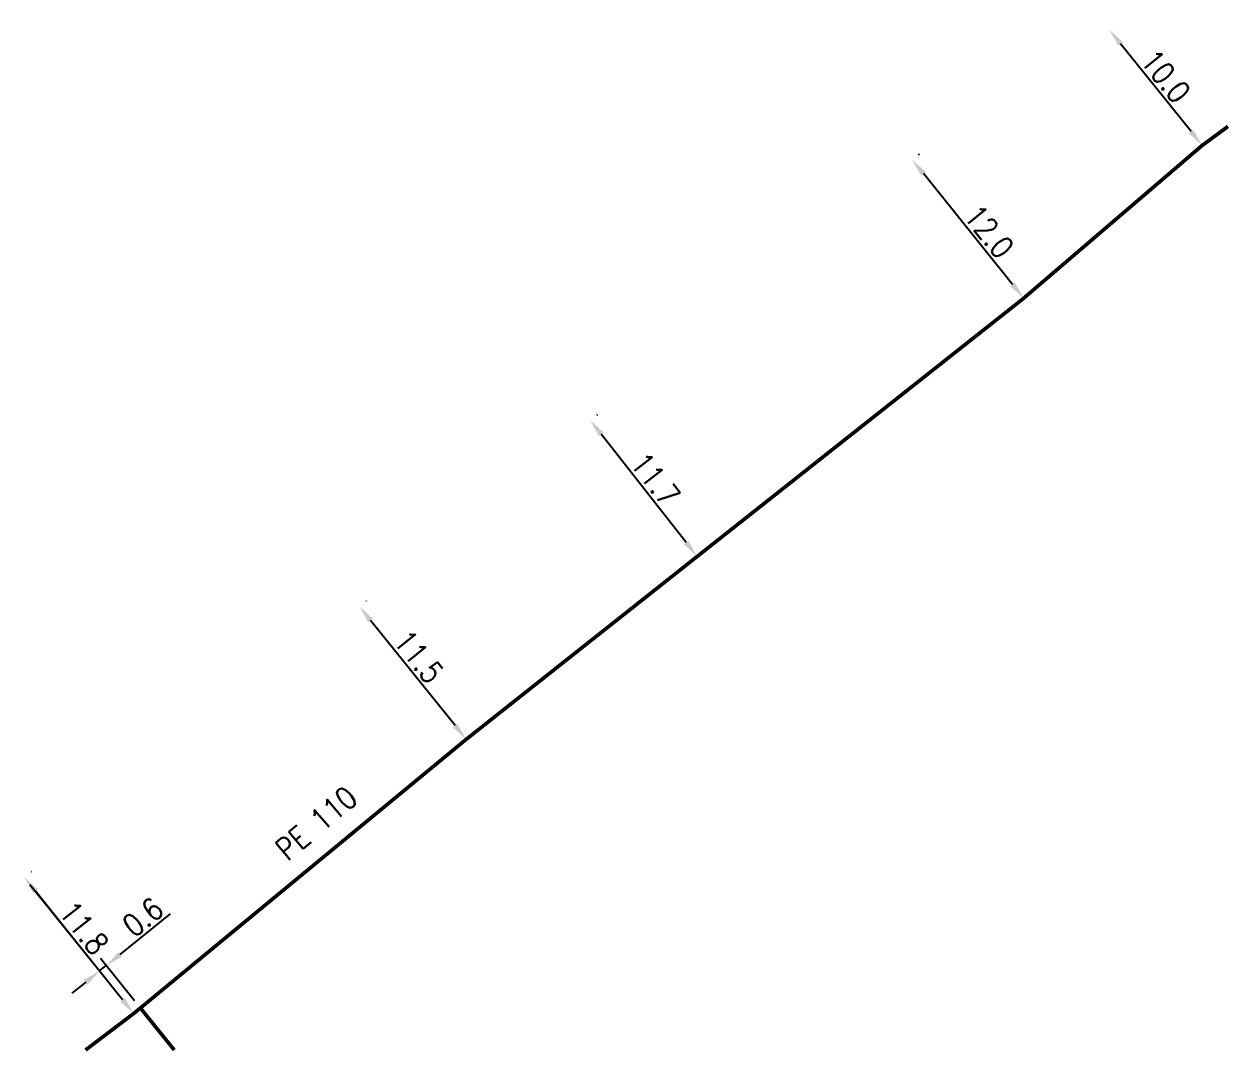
# Model space of a CAD drawing. Header units: millimetres. Extents: x 108995 to 110000, y 119999 to 121000.
# Drawn here: x 109918.7 to 110000.1, y 119999.9 to 120069.2 of the extents above; entities that cross this region are included whole.
import ezdxf
from ezdxf.enums import TextEntityAlignment as Align

# ---------------------------------------------------------------- set-up
doc = ezdxf.new("R2010")
doc.units = ezdxf.units.MM
doc.header["$MEASUREMENT"] = 0
doc.header["$PDMODE"] = 34
doc.linetypes.add('L_25_PE', pattern=[2000, 1000, 1000])
doc.layers.get('DEFPOINTS').update_dxf_attribs({"linetype": 'CONTINUOUS'})
doc.layers.add('L_150', color=1, linetype='CONTINUOUS')
doc.styles.get("Standard").update_dxf_attribs({"font": 'romans.shx', "width": 0.85})
doc.dimstyles.get("Standard").update_dxf_attribs({"dimtxt": 1.5, "dimasz": 1.2, "dimexe": 0.625, "dimexo": 0.625, "dimgap": 0.25, "dimtad": 1, "dimdec": 1, "dimzin": 0, "dimdsep": 46, "dimtxsty": 'Standard', "dimcen": -0.5, "dimadec": 0, "dimazin": 0, "dimtfac": 1, "dimtdec": 1, "dimtmove": 0, "dimatfit": 3, "dimfxl": 1, "dimtolj": 1, "dimtzin": 0, "dimarcsym": 0})

# ---------------------------------------------------------------- blocks, each defined once
blk = doc.blocks.new('*D4')
at = {"layer": 'DEFPOINTS', "color": 0, "linetype": 'Continuous', "transparency": 16777216}
for p in [(109918.728, 120011.657), (109918.737, 120011.664), (109926.115, 120002.455)]:
    blk.add_point(p, dxfattribs=at)
at = {"layer": 'L_150', "color": 0, "linetype": 'Continuous', "lineweight": -2, "transparency": 16777216}
for p, q in [((109919.215, 120012.048), (109919.225, 120012.056)), ((109925.373, 120003.398), (109919.488, 120010.729)), ((109926.602, 120002.846), (109926.611, 120002.854))]:
    blk.add_line(p, q, dxfattribs=at)
at = {"layer": 'L_150', "color": 0, "linetype": 'Continuous', "transparency": 16777216}
for points in [[(109919.644, 120010.854), (109919.332, 120010.603), (109918.737, 120011.664)], [(109925.529, 120003.523), (109925.217, 120003.273), (109926.124, 120002.462)]]:
    blk.add_solid(points, dxfattribs=at)
at = {"layer": 'L_150', "color": 0, "linetype": 'Continuous', "transparency": 16777216, "insert": (109922.763, 120008.246), "char_height": 1.5, "attachment_point": 5, "rotation": 308.75444}
blk.add_mtext('\\A1;11.8', dxfattribs=at)
blk = doc.blocks.new('*D30')
at = {"layer": 'DEFPOINTS', "color": 0, "linetype": 'Continuous', "transparency": 16777216}
for p in [(109941.343, 120029.914), (109941.364, 120029.931), (109948.551, 120020.953)]:
    blk.add_point(p, dxfattribs=at)
at = {"layer": 'L_150', "color": 0, "linetype": 'Continuous', "lineweight": -2, "transparency": 16777216}
for p, q in [((109941.83, 120030.306), (109941.851, 120030.322)), ((109947.82, 120021.905), (109942.116, 120028.996)), ((109949.038, 120021.345), (109949.059, 120021.362))]:
    blk.add_line(p, q, dxfattribs=at)
at = {"layer": 'L_150', "color": 0, "linetype": 'Continuous', "transparency": 16777216}
for points in [[(109942.272, 120029.121), (109941.96, 120028.87), (109941.364, 120029.931)], [(109947.975, 120022.03), (109947.664, 120021.78), (109948.572, 120020.97)]]:
    blk.add_solid(points, dxfattribs=at)
at = {"layer": 'L_150', "color": 0, "linetype": 'Continuous', "transparency": 16777216, "insert": (109945.367, 120026.549), "char_height": 1.5, "attachment_point": 5, "rotation": 308.81371}
blk.add_mtext('\\A1;11.5', dxfattribs=at)
blk = doc.blocks.new('*D0')
at = {"layer": 'DEFPOINTS', "color": 0, "linetype": 'Continuous', "transparency": 16777216}
for p in [(109956.904, 120042.488), (109956.938, 120042.515), (109964.125, 120033.282)]:
    blk.add_point(p, dxfattribs=at)
at = {"layer": 'L_150', "color": 0, "linetype": 'Continuous', "lineweight": -2, "transparency": 16777216}
for p, q in [((109957.396, 120042.874), (109957.43, 120042.9)), ((109963.419, 120034.253), (109957.679, 120041.571)), ((109964.617, 120033.668), (109964.651, 120033.695))]:
    blk.add_line(p, q, dxfattribs=at)
at = {"layer": 'L_150', "color": 0, "linetype": 'Continuous', "transparency": 16777216}
for points in [[(109957.836, 120041.694), (109957.521, 120041.447), (109956.938, 120042.515)], [(109963.576, 120034.377), (109963.261, 120034.13), (109964.159, 120033.309)]]:
    blk.add_solid(points, dxfattribs=at)
at = {"layer": 'L_150', "color": 0, "linetype": 'Continuous', "transparency": 16777216, "insert": (109961.343, 120038.52), "char_height": 1.5, "attachment_point": 5, "rotation": 308.11217}
blk.add_mtext('\\A1;11.7', dxfattribs=at)
blk = doc.blocks.new('*D1')
at = {"layer": 'DEFPOINTS', "color": 0, "linetype": 'Continuous', "transparency": 16777216}
for p in [(109978.607, 120060.029), (109978.679, 120060.087), (109986.138, 120050.686)]:
    blk.add_point(p, dxfattribs=at)
at = {"layer": 'L_150', "color": 0, "linetype": 'Continuous', "lineweight": -2, "transparency": 16777216}
for p, q in [((109979.094, 120060.421), (109979.165, 120060.479)), ((109985.457, 120051.678), (109979.432, 120059.153)), ((109986.624, 120051.078), (109986.696, 120051.136))]:
    blk.add_line(p, q, dxfattribs=at)
at = {"layer": 'L_150', "color": 0, "linetype": 'Continuous', "transparency": 16777216}
for points in [[(109979.588, 120059.278), (109979.276, 120059.027), (109978.679, 120060.087)], [(109985.612, 120051.804), (109985.301, 120051.553), (109986.21, 120050.744)]]:
    blk.add_solid(points, dxfattribs=at)
at = {"layer": 'L_150', "color": 0, "linetype": 'Continuous', "transparency": 16777216, "insert": (109983.867, 120055.243), "char_height": 1.5, "attachment_point": 5, "rotation": 308.87097}
blk.add_mtext('\\A1;12.0', dxfattribs=at)
blk = doc.blocks.new('*D2')
at = {"layer": 'DEFPOINTS', "color": 0, "linetype": 'Continuous', "transparency": 16777216}
for p in [(109991.992, 120068.851), (109991.993, 120068.852), (109998.254, 120061.054)]:
    blk.add_point(p, dxfattribs=at)
at = {"layer": 'L_150', "color": 0, "linetype": 'Continuous', "lineweight": -2, "transparency": 16777216}
for p, q in [((109992.479, 120069.242), (109992.48, 120069.243)), ((109997.503, 120061.99), (109992.744, 120067.916)), ((109998.741, 120061.445), (109998.742, 120061.446))]:
    blk.add_line(p, q, dxfattribs=at)
at = {"layer": 'L_150', "color": 0, "linetype": 'Continuous', "transparency": 16777216}
for points in [[(109992.9, 120068.041), (109992.588, 120067.791), (109991.993, 120068.852)], [(109997.659, 120062.116), (109997.347, 120061.865), (109998.254, 120061.055)]]:
    blk.add_solid(points, dxfattribs=at)
at = {"layer": 'L_150', "color": 0, "linetype": 'Continuous', "transparency": 16777216, "insert": (109995.789, 120065.722), "char_height": 1.5, "attachment_point": 5, "rotation": 308.76667}
blk.add_mtext('\\A1;10.0', dxfattribs=at)
blk = doc.blocks.new('*D3')
at = {"layer": 'DEFPOINTS', "color": 0, "linetype": 'Continuous', "transparency": 16777216}
for p in [(109918.728, 120011.657), (109924.271, 120005.696), (109926.578, 120002.836)]:
    blk.add_point(p, dxfattribs=at)
at = {"layer": 'L_150', "color": 0, "linetype": 'Continuous', "lineweight": -2, "transparency": 16777216}
for p, q in [((109919.12, 120011.17), (109924.218, 120004.85)), ((109925.206, 120006.45), (109928.608, 120009.194)), ((109926.186, 120003.323), (109923.879, 120006.183)), ((109923.825, 120005.336), (109924.271, 120005.696)), ((109922.891, 120004.583), (109921.957, 120003.83))]:
    blk.add_line(p, q, dxfattribs=at)
at = {"layer": 'L_150', "color": 0, "linetype": 'Continuous', "transparency": 16777216}
for points in [[(109925.08, 120006.605), (109925.331, 120006.294), (109924.271, 120005.696)], [(109922.766, 120004.739), (109923.017, 120004.427), (109923.825, 120005.336)]]:
    blk.add_solid(points, dxfattribs=at)
at = {"layer": 'L_150', "color": 0, "linetype": 'Continuous', "transparency": 16777216, "insert": (109926.746, 120008.977), "char_height": 1.5, "attachment_point": 5, "rotation": 38.88527}
blk.add_mtext('\\A1;0.6', dxfattribs=at)

msp = doc.modelspace()

# ---------------------------------------------------------------- linework, layer by layer
at = {"layer": 'L_150', "linetype": 'L_25_PE', "const_width": 0.25, "flags": 128}
for points in [[(109922.874, 120000), (109926.148, 120002.482), (109948.572, 120020.97), (109964.125, 120033.282), (109986.138, 120050.686), (109998.254, 120061.054), (110000, 120062.338)], [(109926.578, 120002.836), (109928.864, 120000)]]:
    msp.add_lwpolyline(points, dxfattribs=at)

# ---------------------------------------------------------------- texts
at = {"layer": 'L_150', "linetype": 'Continuous', "width": 0.85}
msp.add_text('PE 110', height=1.5, rotation=40.24907, dxfattribs=at).set_placement((109938.451, 120015.309), align=Align.MIDDLE)

# ---------------------------------------------------------------- dimensions: what is measured, and where the dimension line sits
at = {"layer": 'L_150', "linetype": 'Continuous'}
for base, p1, p2, angle, picture, middle, dimtype in [((109991.993, 120068.852), (109998.254, 120061.054), (109991.992, 120068.851), 128.76667, '*D2', (109995.009, 120065.096), 161), ((109978.679, 120060.087), (109986.138, 120050.686), (109978.607, 120060.029), 128.87097, '*D1', (109983.089, 120054.616), 161), ((109956.938, 120042.515), (109964.125, 120033.282), (109956.904, 120042.488), 128.11217, '*D0', (109960.556, 120037.903), 161), ((109941.364, 120029.931), (109948.551, 120020.953), (109941.343, 120029.914), 128.81371, '*D30', (109944.588, 120025.922), 161), ((109918.737, 120011.664), (109926.115, 120002.455), (109918.728, 120011.657), 128.75444, '*D4', (109921.984, 120007.62), 161), ((109924.271, 120005.696), (109918.728, 120011.657), (109926.578, 120002.836), 38.88527, '*D3', (109927.374, 120008.198), 160)]:
    dim = msp.add_linear_dim(base=base, p1=p1, p2=p2, angle=angle, dimstyle='Standard', dxfattribs=at)
    dim.commit()
    dim.dimension.update_dxf_attribs({"geometry": picture, "text_midpoint": middle, "dimtype": dimtype})

doc.saveas('drawing.dxf')
